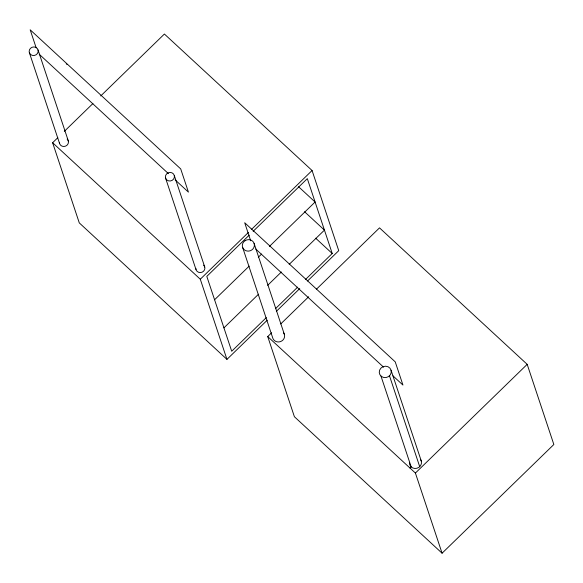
<?xml version="1.0" encoding="UTF-8"?>
<svg xmlns="http://www.w3.org/2000/svg" width="583" height="583" viewBox="0 0 583 583"><rect width="100%" height="100%" fill="white"/><g stroke="black" fill="none" stroke-linecap="round" stroke-linejoin="round"><path stroke-width="0.87" d="M267.247 320.191L226.955 359.376L79.281 222.895L52.623 142.74L57.819 137.683M64.319 131.364L92.908 103.555M100.706 95.969L164.399 34.033L312.073 170.513L338.738 250.668L307.54 281.006M226.955 359.376L200.297 279.221L248.387 232.449M251.63 229.294L312.073 170.513M249.233 235.131L206.805 276.386L231.713 351.25L266.3 317.611M253.146 231.32L307.321 178.638L332.223 253.503L305.463 279.527M214.58 299.764L249.174 266.125M258.313 257.234L261.578 254.064M269.404 246.449L315.097 202.017L298.532 186.706M223.93 327.857L258.517 294.218M267.655 285.327L281.363 271.999M289.197 264.383L324.44 230.11L304.559 211.738M275.438 308.72L297.629 287.142M276.349 311.344L299.742 288.592M316.474 289.175L379.511 227.866L527.185 364.346L553.85 444.501L442.074 553.209L294.4 416.728L267.735 336.573L271.634 332.784M280.729 323.937L308.677 296.754M410.024 468.076L411.197 466.932L380.976 376.079M442.074 553.209L415.409 473.053L527.185 364.346M315.658 238.192L332.223 253.503M255.748 249.021L383.636 367.217M392.957 375.838L402.948 385.072L395.23 361.854L244.692 222.728L250.697 240.786M39.229 54.241L168.451 173.668M175.111 179.826L188.433 192.135L180.708 168.917L30.17 29.791L36.182 47.85M267.735 336.573L415.409 473.053M52.623 142.74L200.297 279.221M66.236 63.649L66.987 64.451M391.084 370.256A6.056 5.677 -18.4 0 1 383.665 377.478A6.056 5.677 -18.4 0 1 381.034 368.004A6.056 5.677 -18.4 0 1 391.084 370.256L421.312 461.109M389.488 375.816L419.709 466.67M254.101 243.403L284.322 334.256M242.615 247.374L272.837 338.227A6.078 5.692 -18.4 0 0 273.514 339.546L274.542 340.647A6.078 5.692 -18.4 0 0 281.873 340.917L283.068 339.904A6.078 5.692 -18.4 0 0 283.644 332.929M174.295 175.476A4.555 4.27 -18.4 0 1 168.713 180.905A4.555 4.27 -18.4 0 1 166.731 173.785A4.555 4.27 -18.4 0 1 174.295 175.476L204.757 267.036M165.528 177.968L195.99 269.528M38.063 49.992A4.555 4.27 -18.4 0 1 32.473 55.421A4.555 4.27 -18.4 0 1 30.498 48.294A4.555 4.27 -18.4 0 1 38.063 49.992L68.32 140.948M29.296 52.477L59.553 143.44M420.722 459.747A6.056 5.677 -18.4 0 1 417.005 468.236A6.056 5.677 -18.4 0 1 409.463 462.953M67.162 139.053A4.555 4.27 -18.4 0 1 65.639 146.107A4.555 4.27 -18.4 0 1 59.408 142.332M203.598 265.148A4.555 4.27 -18.4 0 1 202.075 272.203A4.555 4.27 -18.4 0 1 195.844 268.42M245.064 240.706L243.869 241.719A6.078 5.692 -18.4 0 0 243.293 248.693L244.321 249.794A6.078 5.692 -18.4 0 0 251.645 250.063L252.847 249.05A6.078 5.692 -18.4 0 0 252.949 241.493A6.078 5.692 -18.4 0 0 245.064 240.706"/></g></svg>
